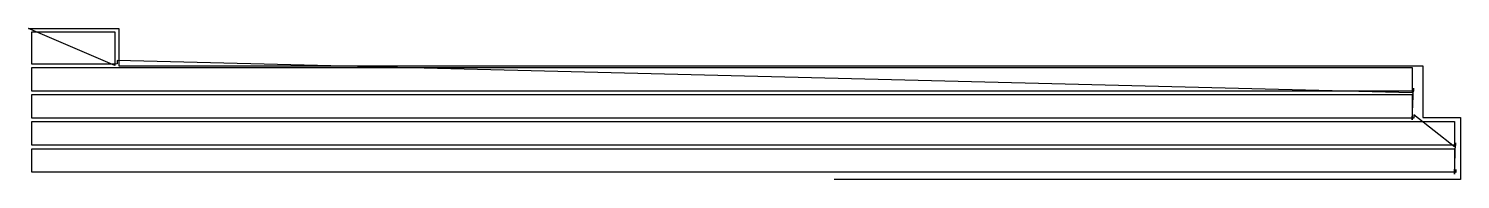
# Model space of a CAD drawing. Header units: metres. Extents: x 0 to 8462, y 966 to 1859.
import ezdxf

# ---------------------------------------------------------------- set-up
doc = ezdxf.new("R2010")
doc.units = ezdxf.units.M

msp = doc.modelspace()

# ---------------------------------------------------------------- linework, layer by layer
at = {"layer": 'TOOL_0'}
for p, q in [((508.639, 1639.674), (0, 1859.169)), ((0, 1859.169), (1, 1859.169)), ((1, 1859.169), (0, 1859.169)), ((0, 1859.169), (1, 1859.169)), ((1, 1859.169), (533.371, 1859.169)), ((18.639, 1649.19), (18.639, 1839.19)), ((18.639, 1839.19), (508.639, 1839.19)), ((508.639, 1839.19), (508.639, 1649.19)), ((533.371, 1859.169), (533.371, 1639.329)), ((18.198, 1488.588), (18.198, 1628.588)), ((18.198, 1628.588), (8178.198, 1628.588)), ((508.639, 1649.19), (18.639, 1649.19)), ((524.121, 1649.48), (508.639, 1649.19)), ((508.639, 1649.19), (508.639, 1639.674)), ((8178.198, 1477.884), (524.121, 1669.985)), ((524.121, 1669.985), (524.121, 1649.48)), ((533.371, 1639.329), (8240.145, 1639.329)), ((8178.198, 1628.588), (8178.198, 1488.588)), ((8240.145, 1639.329), (8240.145, 1332.694)), ((18.197, 1328.514), (18.197, 1468.514)), ((18.197, 1468.514), (8178.197, 1468.514)), ((8178.198, 1488.588), (18.198, 1488.588)), ((8178.197, 1317.82), (8184.592, 1505.32)), ((8178.197, 1468.514), (8178.197, 1328.514)), ((8184.592, 1488.046), (8178.198, 1488.588)), ((8178.198, 1488.588), (8178.198, 1477.884)), ((8184.592, 1505.32), (8184.592, 1488.046)), ((8178.197, 1328.514), (18.197, 1328.514)), ((18.38, 1167.75), (18.38, 1307.75)), ((18.38, 1307.75), (8428.38, 1307.75)), ((8187.422, 1328.203), (8178.197, 1328.514)), ((8178.197, 1328.514), (8178.197, 1317.82)), ((8428.38, 1158.463), (8187.422, 1347.397)), ((8187.422, 1347.397), (8187.422, 1328.203)), ((8240.145, 1332.694), (8462.491, 1332.694)), ((8428.38, 1307.75), (8428.38, 1167.75)), ((8462.491, 1332.694), (8462.491, 965.526)), ((18.379, 1007.677), (18.379, 1147.677)), ((18.379, 1147.677), (8428.379, 1147.677)), ((8428.38, 1167.75), (18.38, 1167.75)), ((8428.379, 997.205), (8434.341, 1182.49)), ((8428.379, 1147.677), (8428.379, 1007.677)), ((8434.341, 1166.004), (8428.38, 1167.75)), ((8428.38, 1167.75), (8428.38, 1158.463)), ((8434.341, 1182.49), (8434.341, 1166.004)), ((8435.576, 1024.36), (8435.576, 1007.524)), ((8428.379, 1007.677), (18.379, 1007.677)), ((4761.724, 965.526), (4760.724, 965.526)), ((8462.491, 965.526), (4761.724, 965.526)), ((8435.576, 1007.524), (8428.379, 1007.677)), ((8428.379, 1007.677), (8428.379, 997.205))]:
    msp.add_line(p, q, dxfattribs=at)

doc.saveas('drawing.dxf')
